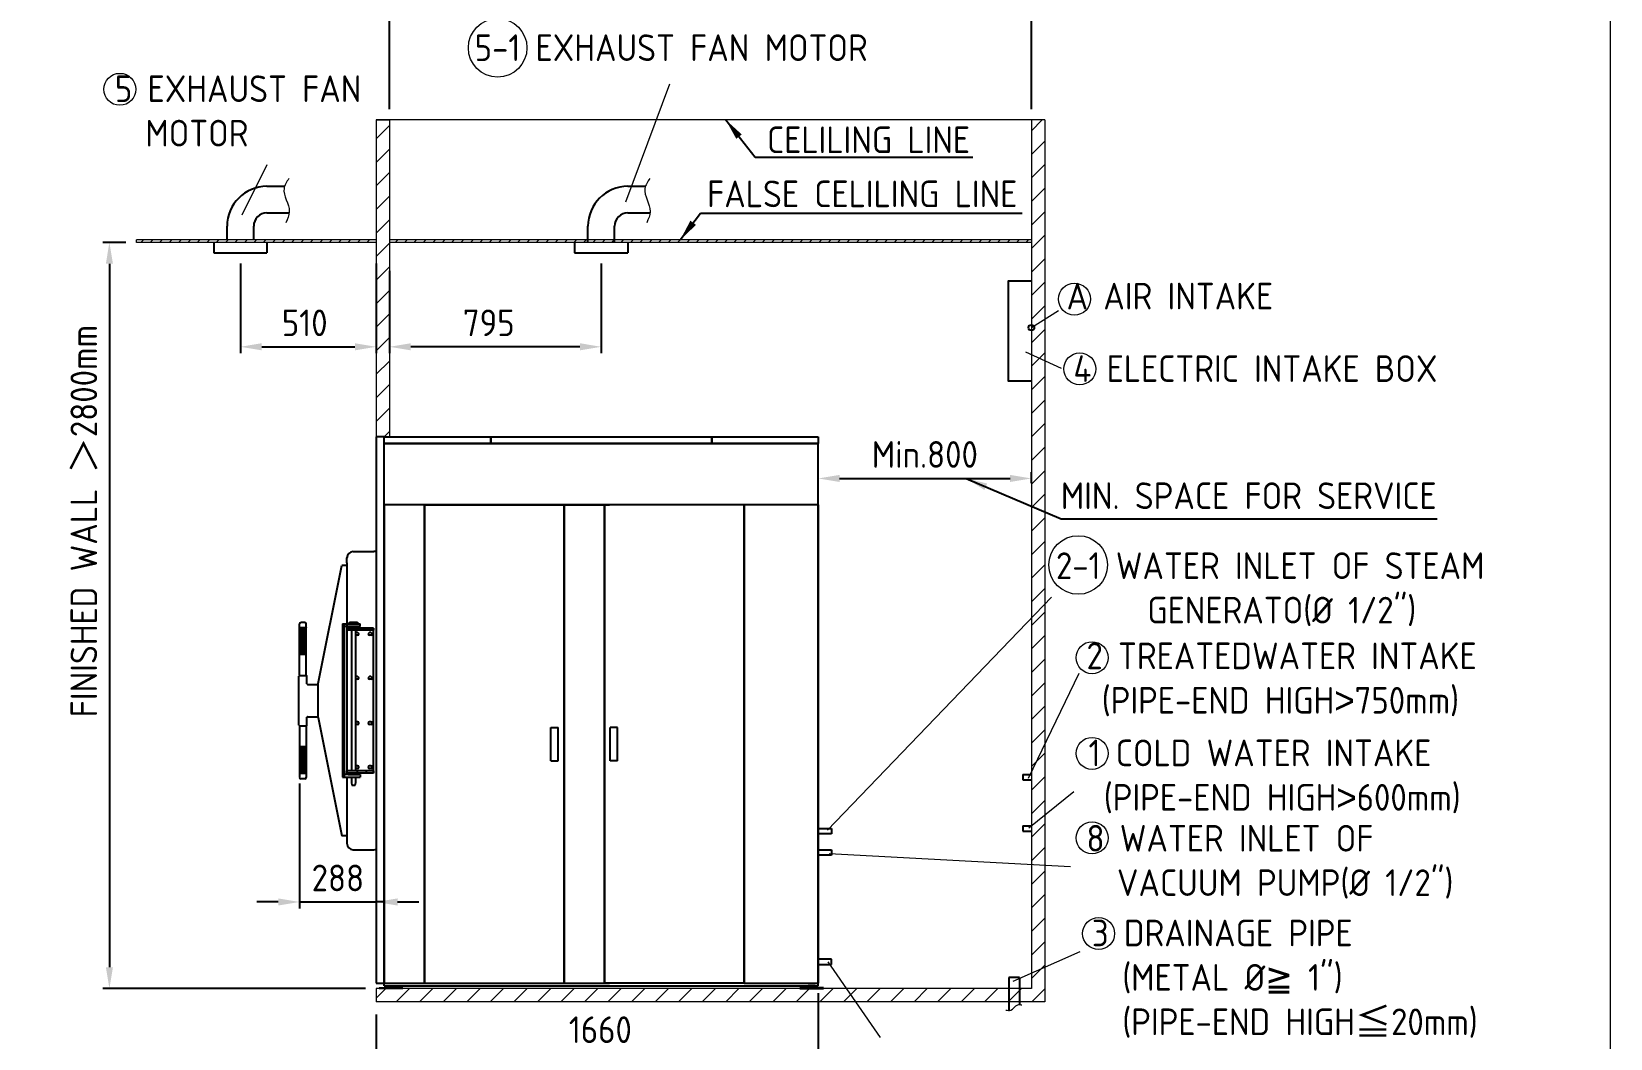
# Model space of a CAD drawing. Header units: millimetres. Extents: x -71403 to 149972, y -2963 to 10300.
# Drawn here: x 8722 to 14650, y 2595 to 6374 of the extents above; entities that cross this region are included whole.
import ezdxf

# ---------------------------------------------------------------- set-up
doc = ezdxf.new("R2010")
doc.units = ezdxf.units.MM
doc.header["$MEASUREMENT"] = 0
doc.linetypes.add('HIDDEN', pattern=[9.525, 6.35, -3.175])
doc.layers.get('0').update_dxf_attribs({"lineweight": 25})
for name, color, linetype, lineweight in [('D', 3, 'Continuous', 13), ('F', 7, 'Continuous', 15), ('H', 2, 'HIDDEN', 15), ('S', 4, 'Continuous', 15)]:
    doc.layers.add(name, color=color, linetype=linetype, lineweight=lineweight)
doc.styles.get("Standard").update_dxf_attribs({"font": 'KAIU.TTF'})
doc.styles.add('STU25', font='isocp2.shx')
doc.dimstyles.new('STU25', dxfattribs={"dimscale": 40, "dimtxt": 2.5, "dimasz": 2, "dimexe": 0.6, "dimexo": 1, "dimgap": 1, "dimtad": 1, "dimdsep": 46, "dimtxsty": 'STU25', "dimcen": 2, "dimazin": 2, "dimtfac": 1, "dimtmove": 0, "dimatfit": 3, "dimfxl": 0, "dimtolj": 1, "dimtzin": 0, "dimarcsym": 0})
doc.dimstyles.new('STU25$7', dxfattribs={"dimscale": 40, "dimtxt": 2.5, "dimasz": 2, "dimexe": 1.25, "dimexo": 0.625, "dimgap": 1, "dimtad": 0, "dimdec": 4, "dimdsep": 46, "dimtxsty": 'STU25', "dimcen": 2.5, "dimazin": 2, "dimtfac": 1, "dimtdec": 4, "dimtmove": 0, "dimatfit": 3, "dimfxl": 0, "dimtolj": 1, "dimtzin": 0, "dimarcsym": 0})
pattern_1 = [(45, (365645.773, 10346.286), (-17.6776695, 17.6776695), [])]

# ---------------------------------------------------------------- blocks, each defined once
blk = doc.blocks.new('*D8')
at = {"layer": 'D', "color": 0, "lineweight": -2}
for p, q in [((11675.8, 4697.8), (11675.8, 4721)), ((11755.8, 4697), (12395.8, 4697)), ((12475.8, 4679.5), (12475.8, 4721))]:
    blk.add_line(p, q, dxfattribs=at)
at = {"layer": 'D', "color": 0}
for points in [[(11755.8, 4710.3), (11755.8, 4683.7), (11675.8, 4697)], [(12395.8, 4710.3), (12395.8, 4683.7), (12475.8, 4697)]]:
    blk.add_solid(points, dxfattribs=at)
at = {"layer": 'Defpoints', "color": 0}
for p in [(12475.8, 4697), (11675.8, 4657.8), (12475.8, 4639.5)]:
    blk.add_point(p, dxfattribs=at)
at = {"layer": 'D', "color": 0, "insert": (12075.8, 4787), "char_height": 100, "attachment_point": 5, "style": 'STU25'}
blk.add_mtext('\\A1;{\\Fisocp2.shx;Min.800}', dxfattribs=at)
blk = doc.blocks.new('*D9')
at = {"layer": 'D', "color": 0, "lineweight": -2}
for p, q in [((11675.8, 2765.6), (11675.8, 2514)), ((10015.8, 2685.6), (10015.8, 2514)), ((10095.8, 2538), (11595.8, 2538))]:
    blk.add_line(p, q, dxfattribs=at)
at = {"layer": 'D', "color": 0}
for points in [[(10095.8, 2551.4), (10095.8, 2524.7), (10015.8, 2538)], [(11595.8, 2551.4), (11595.8, 2524.7), (11675.8, 2538)]]:
    blk.add_solid(points, dxfattribs=at)
at = {"layer": 'Defpoints', "color": 0}
for p in [(11675.8, 2805.6), (10015.8, 2725.6), (11675.8, 2538)]:
    blk.add_point(p, dxfattribs=at)
at = {"layer": 'D', "color": 0, "insert": (10857.4, 2628), "char_height": 100, "attachment_point": 5, "style": 'STU25'}
blk.add_mtext('\\A1;1660', dxfattribs=at)
blk = doc.blocks.new('*D10')
at = {"layer": 'D', "color": 0, "lineweight": -2}
for p, q in [((9728.1, 3552.3), (9728.1, 3083.4)), ((10015.8, 3199.2), (10015.8, 3083.4)), ((9648.1, 3107.4), (9568.1, 3107.4)), ((9728.1, 3107.4), (10015.8, 3107.4)), ((10095.8, 3107.4), (10175.8, 3107.4))]:
    blk.add_line(p, q, dxfattribs=at)
at = {"layer": 'D', "color": 0}
for points in [[(9648.1, 3120.7), (9648.1, 3094.1), (9728.1, 3107.4)], [(10095.8, 3120.7), (10095.8, 3094.1), (10015.8, 3107.4)]]:
    blk.add_solid(points, dxfattribs=at)
at = {"layer": 'Defpoints', "color": 0}
for p in [(9728.1, 3592.3), (10015.8, 3239.2), (10015.8, 3107.4)]:
    blk.add_point(p, dxfattribs=at)
at = {"layer": 'D', "color": 0, "insert": (9871.9, 3197.4), "char_height": 100, "attachment_point": 5, "style": 'STU25'}
blk.add_mtext('\\A1;288', dxfattribs=at)
blk = doc.blocks.new('*D11')
at = {"layer": 'D', "color": 0, "lineweight": -2}
for p, q in [((9505.8, 5503.5), (9505.8, 5167)), ((10015.8, 5503.5), (10015.8, 5167)), ((9585.8, 5191), (9935.8, 5191))]:
    blk.add_line(p, q, dxfattribs=at)
at = {"layer": 'D', "color": 0}
for points in [[(9585.8, 5204.4), (9585.8, 5177.7), (9505.8, 5191)], [(9935.8, 5204.4), (9935.8, 5177.7), (10015.8, 5191)]]:
    blk.add_solid(points, dxfattribs=at)
at = {"layer": 'Defpoints', "color": 0}
for p in [(9505.8, 5543.5), (10015.8, 5543.5), (10015.8, 5191)]:
    blk.add_point(p, dxfattribs=at)
at = {"layer": 'D', "color": 0, "insert": (9747.4, 5281), "char_height": 100, "attachment_point": 5, "style": 'STU25'}
blk.add_mtext('\\A1;510', dxfattribs=at)
blk = doc.blocks.new('*D12')
at = {"layer": 'D', "color": 0, "lineweight": -2}
for p, q in [((10065.8, 5476.2), (10065.8, 5167)), ((10860.8, 5503.5), (10860.8, 5167)), ((10780.8, 5191), (10145.8, 5191))]:
    blk.add_line(p, q, dxfattribs=at)
at = {"layer": 'D', "color": 0}
for points in [[(10145.8, 5204.4), (10145.8, 5177.7), (10065.8, 5191)], [(10780.8, 5204.4), (10780.8, 5177.7), (10860.8, 5191)]]:
    blk.add_solid(points, dxfattribs=at)
at = {"layer": 'Defpoints', "color": 0}
for p in [(10065.8, 5516.2), (10860.8, 5543.5), (10065.8, 5191)]:
    blk.add_point(p, dxfattribs=at)
at = {"layer": 'D', "color": 0, "insert": (10438.3, 5281), "char_height": 100, "attachment_point": 5, "style": 'STU25'}
blk.add_mtext('\\A1;795', dxfattribs=at)
blk = doc.blocks.new('*D20')
at = {"layer": 'D', "color": 0, "lineweight": -2}
for p, q in [((9075.8, 5582.6), (8990, 5582.6)), ((9014, 5502.6), (9014, 2862.6)), ((9975.8, 2782.6), (8990, 2782.6))]:
    blk.add_line(p, q, dxfattribs=at)
at = {"layer": 'D', "color": 0}
for points in [[(9000.7, 5502.6), (9027.4, 5502.6), (9014, 5582.6)], [(9000.7, 2862.6), (9027.4, 2862.6), (9014, 2782.6)]]:
    blk.add_solid(points, dxfattribs=at)
at = {"layer": 'Defpoints', "color": 0}
for p in [(9115.8, 5582.6), (9014, 2782.6), (10015.8, 2782.6)]:
    blk.add_point(p, dxfattribs=at)
at = {"layer": 'D', "color": 0, "insert": (8868.1, 3800.5), "char_height": 100, "attachment_point": 1, "rotation": 90, "style": 'STU25'}
blk.add_mtext('\\A1;{\\Fisocp2.shx;FINISHED WALL \\f新細明體|b0|i0|c136|p16;＞\\Fisocp2.shx;2800mm}', dxfattribs=at)
blk = doc.blocks.new('*D18')
at = {"layer": 'D', "color": 0, "lineweight": -2}
for p, q in [((10065.8, 6082.6), (10065.8, 6577.6)), ((10145.8, 6553.6), (12395.8, 6553.6)), ((12475.8, 6082.6), (12475.8, 6577.6))]:
    blk.add_line(p, q, dxfattribs=at)
at = {"layer": 'D', "color": 0}
for points in [[(10145.8, 6566.9), (10145.8, 6540.3), (10065.8, 6553.6)], [(12395.8, 6566.9), (12395.8, 6540.3), (12475.8, 6553.6)]]:
    blk.add_solid(points, dxfattribs=at)
at = {"layer": 'Defpoints', "color": 0}
for p in [(12475.8, 6553.6), (10065.8, 6042.6), (12475.8, 6042.6)]:
    blk.add_point(p, dxfattribs=at)
at = {"layer": 'D', "color": 0, "insert": (10626.5, 6703.6), "char_height": 100, "attachment_point": 1, "style": 'STU25'}
blk.add_mtext('\\A1;{\\Fisocp2.shx;2410(STERILIZE SPACE)}', dxfattribs=at)

msp = doc.modelspace()

# ---------------------------------------------------------------- hatches: boundary and pattern name
at = {"layer": 'H', "ltscale": 5}
h = msp.add_hatch(dxfattribs=at)
h.set_pattern_fill('ANSI31', color=256, scale=500, style=0)
h.set_pattern_definition([(45, (143803.86, 12525.45), (-44.194174, 44.194174), [])])
h.paths.add_polyline_path([(12475.764, 2782.636), (10015.764, 2782.636), (10015.764, 2732.636), (12525.764, 2732.636), (12525.764, 6042.636), (12475.764, 6042.636)])
h = msp.add_hatch(dxfattribs=at)
h.set_pattern_fill('ANSI31', color=256, scale=500, style=0)
h.set_pattern_definition([(45, (365645.77, 10346.286), (-44.194174, 44.194174), [])])
h.paths.add_polyline_path([(10015.764, 4852.636), (10015.764, 6042.636), (10065.764, 6042.636), (10065.764, 4852.636)])
h.paths.add_polyline_path([(10045.764, 4827.636), (10045.764, 4852.636)])
edge = h.paths.add_edge_path(flags=16)
edge.add_line((10045.764, 4852.636), (10015.764, 4852.636))
at = {"layer": 'H'}
h = msp.add_hatch(dxfattribs=at)
h.set_pattern_fill('ANSI31', color=256, scale=200, style=0)
h.set_pattern_definition(pattern_1)
h.paths.add_polyline_path([(10015.764, 5582.636), (10015.764, 5592.636), (9115.764, 5592.636), (9115.764, 5582.636)])
h = msp.add_hatch(dxfattribs=at)
h.set_pattern_fill('ANSI31', color=256, scale=200, style=0)
h.set_pattern_definition(pattern_1)
h.paths.add_polyline_path([(12475.764, 5592.636), (10065.764, 5592.636), (10065.764, 5582.636), (12475.764, 5582.636)])

# ---------------------------------------------------------------- linework, layer by layer
for p, q in [((9605.764, 5793.384), (9671.684, 5793.384)), ((10960.764, 5793.384), (11026.684, 5793.384)), ((9605.764, 5693.384), (9689.058, 5693.384)), ((10960.764, 5693.384), (11044.058, 5693.384)), ((9455.764, 5592.636), (9455.764, 5643.384)), ((9555.764, 5592.636), (9555.764, 5643.384)), ((10810.764, 5582.636), (10810.764, 5643.384)), ((10910.764, 5582.636), (10910.764, 5643.384)), ((9405.764, 5582.636), (9405.764, 5543.492)), ((9605.764, 5582.636), (9605.764, 5543.492)), ((10760.764, 5582.636), (10760.764, 5543.492)), ((10960.764, 5582.636), (10960.764, 5543.492)), ((9405.764, 5543.492), (9605.764, 5543.492)), ((10760.764, 5543.492), (10960.764, 5543.492)), ((10045.764, 4852.636), (10015.764, 4852.636)), ((10015.764, 4852.636), (10015.764, 2802.636)), ((10045.764, 4827.636), (10045.764, 4852.636)), ((10045.764, 4827.636), (10045.764, 4852.636)), ((10045.764, 4852.636), (10445.764, 4852.636)), ((10045.764, 4604.636), (10045.764, 4834.636)), ((11675.764, 4827.636), (10045.764, 4827.636)), ((10045.764, 4827.636), (11675.764, 4827.636)), ((10045.764, 4777.636), (10045.764, 4827.636)), ((10445.764, 4852.636), (10445.764, 4827.636)), ((10445.764, 4827.636), (10445.764, 4852.636)), ((10445.764, 4852.636), (11275.764, 4852.636)), ((11275.764, 4852.636), (11275.764, 4827.636)), ((11275.764, 4827.636), (11275.764, 4852.636)), ((11275.764, 4852.636), (11675.764, 4852.636)), ((11675.764, 4852.636), (11675.764, 4827.636)), ((11675.764, 4597.636), (11675.764, 4827.636)), ((11675.764, 4777.636), (11675.764, 4827.636)), ((10045.764, 2842.636), (10045.764, 4777.636)), ((11675.764, 2865.636), (11675.764, 4777.636)), ((10045.764, 4597.636), (10045.764, 2802.636)), ((11675.764, 4597.636), (10045.764, 4597.636)), ((10195.764, 4597.636), (10195.764, 2802.636)), ((10196.764, 4597.636), (10196.764, 2802.636)), ((10196.764, 4597.636), (10720.764, 4597.636)), ((10701.764, 4597.636), (10891.764, 4597.636)), ((10720.764, 4597.636), (10720.764, 2802.636)), ((10721.764, 4597.636), (10721.764, 2802.636)), ((10871.764, 4597.636), (10871.764, 2802.636)), ((10872.764, 4597.636), (10872.764, 2802.636)), ((11396.764, 4597.636), (11396.764, 2802.636)), ((11397.764, 4597.636), (11397.764, 2802.636)), ((11675.764, 4597.636), (11675.764, 2802.636)), ((9905.764, 4380.636), (9905.764, 4398.636)), ((9929.764, 4422.636), (10006.764, 4422.636)), ((9797.765, 3927.136), (9886.764, 4370.636)), ((9905.764, 4370.636), (9886.764, 4370.636)), ((9905.764, 4380.636), (9905.764, 3585.636)), ((9728.065, 3957.242), (9728.065, 4151.242)), ((9734.065, 4157.242), (9747.465, 4157.242)), ((9753.465, 3957.242), (9753.465, 4151.242)), ((9888.764, 4150.636), (9888.764, 3575.636)), ((9888.764, 4150.636), (9955.764, 4150.636)), ((9896.764, 3575.636), (9896.764, 4150.636)), ((9915.764, 4157.136), (9916.264, 4157.636)), ((9915.764, 4151.136), (9915.764, 4157.136)), ((9916.264, 4150.636), (9915.764, 4151.136)), ((9916.264, 4157.636), (9945.264, 4157.636)), ((9945.264, 4150.636), (9916.264, 4150.636)), ((9945.264, 4157.636), (9945.764, 4157.136)), ((9945.764, 4151.136), (9945.264, 4150.636)), ((9945.764, 4157.136), (9945.764, 4151.136)), ((9955.764, 4140.636), (9955.764, 4150.636)), ((9728.065, 4113.429), (9751.878, 4137.242)), ((9728.065, 4115.429), (9749.878, 4137.242)), ((9728.065, 4117.429), (9747.878, 4137.242)), ((9728.065, 4119.429), (9745.878, 4137.242)), ((9728.065, 4137.242), (9753.465, 4137.242)), ((9728.065, 4127.429), (9737.878, 4137.242)), ((9728.065, 4129.429), (9735.878, 4137.242)), ((9728.065, 4131.429), (9733.878, 4137.242)), ((9728.065, 4121.429), (9743.878, 4137.242)), ((9728.065, 4123.429), (9741.878, 4137.242)), ((9728.065, 4125.429), (9739.878, 4137.242)), ((9728.065, 4135.429), (9729.878, 4137.242)), ((9728.065, 4133.429), (9731.878, 4137.242)), ((9728.065, 4111.429), (9753.465, 4136.829)), ((9728.065, 4135.665), (9753.465, 4110.265)), ((9728.065, 4109.429), (9753.465, 4134.829)), ((9728.065, 4133.665), (9753.465, 4108.265)), ((9728.065, 4107.429), (9753.465, 4132.829)), ((9728.065, 4131.665), (9753.465, 4106.265)), ((9728.065, 4105.429), (9753.465, 4130.829)), ((9728.065, 4129.665), (9753.465, 4104.265)), ((9728.065, 4103.429), (9753.465, 4128.829)), ((9728.065, 4127.665), (9753.465, 4102.265)), ((9728.065, 4101.429), (9753.465, 4126.829)), ((9728.065, 4125.665), (9753.465, 4100.265)), ((9728.065, 4099.429), (9753.465, 4124.829)), ((9728.065, 4123.665), (9753.465, 4098.265)), ((9728.065, 4097.429), (9753.465, 4122.829)), ((9728.065, 4121.665), (9753.465, 4096.265)), ((9728.065, 4095.429), (9753.465, 4120.829)), ((9728.065, 4119.665), (9753.465, 4094.265)), ((9728.065, 4093.429), (9753.465, 4118.829)), ((9728.065, 4117.665), (9753.465, 4092.265)), ((9728.065, 4091.429), (9753.465, 4116.829)), ((9728.065, 4115.665), (9753.465, 4090.265)), ((9728.065, 4089.429), (9753.465, 4114.829)), ((9728.065, 4113.665), (9753.465, 4088.265)), ((9728.065, 4087.429), (9753.465, 4112.829)), ((9728.065, 4111.665), (9753.465, 4086.265)), ((9728.065, 4085.429), (9753.465, 4110.829)), ((9728.065, 4109.665), (9753.465, 4084.265)), ((9728.065, 4083.429), (9753.465, 4108.829)), ((9728.065, 4107.665), (9753.465, 4082.265)), ((9728.065, 4081.429), (9753.465, 4106.829)), ((9728.065, 4105.665), (9753.465, 4080.265)), ((9728.065, 4079.429), (9753.465, 4104.829)), ((9728.065, 4103.665), (9753.465, 4078.265)), ((9728.065, 4077.429), (9753.465, 4102.829)), ((9728.065, 4101.665), (9753.465, 4076.265)), ((9728.065, 4075.429), (9753.465, 4100.829)), ((9728.065, 4099.665), (9753.465, 4074.265)), ((9728.065, 4073.429), (9753.465, 4098.829)), ((9728.065, 4097.665), (9753.465, 4072.265)), ((9728.065, 4071.429), (9753.465, 4096.829)), ((9728.065, 4095.665), (9753.465, 4070.265)), ((9728.065, 4069.429), (9753.465, 4094.829)), ((9728.065, 4093.665), (9753.465, 4068.265)), ((9728.065, 4067.429), (9753.465, 4092.829)), ((9728.065, 4091.665), (9753.465, 4066.265)), ((9728.065, 4065.429), (9753.465, 4090.829)), ((9728.487, 4137.242), (9753.465, 4112.265)), ((9730.487, 4137.242), (9753.465, 4114.265)), ((9732.487, 4137.242), (9753.465, 4116.265)), ((9734.487, 4137.242), (9753.465, 4118.265)), ((9736.487, 4137.242), (9753.465, 4120.265)), ((9738.487, 4137.242), (9753.465, 4122.265)), ((9740.487, 4137.242), (9753.465, 4124.265)), ((9742.487, 4137.242), (9753.465, 4126.265)), ((9744.487, 4137.242), (9753.465, 4128.265)), ((9746.487, 4137.242), (9753.465, 4130.265)), ((9748.487, 4137.242), (9753.465, 4132.265)), ((9750.487, 4137.242), (9753.465, 4134.265)), ((9752.487, 4137.242), (9753.465, 4136.265)), ((9955.764, 4140.636), (9896.764, 4140.636)), ((10005.764, 4135.136), (9905.764, 4135.136)), ((9905.764, 4135.136), (9905.764, 4127.136)), ((10005.764, 4127.136), (9905.764, 4127.136)), ((9910.264, 4139.636), (9910.764, 4140.136)), ((9910.264, 4135.636), (9910.264, 4139.636)), ((9910.264, 4135.636), (9910.764, 4135.136)), ((9910.764, 4140.136), (9922.764, 4140.136)), ((9910.764, 4135.136), (9916.764, 4135.136)), ((9922.764, 4140.136), (9938.764, 4140.136)), ((9922.764, 4127.136), (9922.764, 3599.136)), ((10005.764, 4135.136), (9930.764, 4135.136)), ((9938.764, 4140.136), (9950.764, 4140.136)), ((9938.764, 3599.136), (9938.764, 4127.136)), ((9945.264, 4118.136), (9940.264, 4118.136)), ((9945.264, 4108.136), (9940.264, 4108.136)), ((9944.764, 4135.136), (9950.764, 4135.136)), ((9951.264, 4139.636), (9950.764, 4140.136)), ((9950.764, 4135.136), (9951.264, 4135.636)), ((9951.264, 4139.636), (9951.264, 4135.636)), ((9979.01, 4127.136), (9979.01, 4135.136)), ((9996.264, 4118.136), (9991.264, 4118.136)), ((9996.264, 4108.136), (9991.264, 4108.136)), ((10005.764, 4127.136), (10005.764, 4135.136)), ((10005.764, 4135.136), (10005.764, 4127.136)), ((10005.764, 3591.136), (10005.764, 4135.136)), ((9728.065, 4089.665), (9753.465, 4064.265)), ((9728.065, 4063.429), (9753.465, 4088.829)), ((9728.065, 4087.665), (9753.465, 4062.265)), ((9728.065, 4061.429), (9753.465, 4086.829)), ((9728.065, 4085.665), (9753.465, 4060.265)), ((9728.065, 4059.429), (9753.465, 4084.829)), ((9728.065, 4083.665), (9753.465, 4058.265)), ((9728.065, 4057.429), (9753.465, 4082.829)), ((9728.065, 4081.665), (9753.465, 4056.265)), ((9728.065, 4055.429), (9753.465, 4080.829)), ((9728.065, 4079.665), (9753.465, 4054.265)), ((9728.065, 4053.429), (9753.465, 4078.829)), ((9728.065, 4077.665), (9753.465, 4052.265)), ((9728.065, 4051.429), (9753.465, 4076.829)), ((9728.065, 4075.665), (9753.465, 4050.265)), ((9728.065, 4049.429), (9753.465, 4074.829)), ((9728.065, 4073.665), (9753.465, 4048.265)), ((9728.065, 4047.429), (9753.465, 4072.829)), ((9728.065, 4071.665), (9753.465, 4046.265)), ((9728.065, 4045.429), (9753.465, 4070.829)), ((9728.065, 4069.665), (9753.465, 4044.265)), ((9728.065, 4043.429), (9753.465, 4068.829)), ((9728.065, 4067.665), (9753.465, 4042.265)), ((9728.065, 4041.429), (9753.465, 4066.829)), ((9728.065, 4065.665), (9753.465, 4040.265)), ((9728.065, 4039.429), (9753.465, 4064.829)), ((9728.065, 4063.665), (9753.465, 4038.265)), ((9728.065, 4037.429), (9753.465, 4062.829)), ((9728.065, 4061.665), (9752.487, 4037.242)), ((9728.065, 4059.665), (9750.487, 4037.242)), ((9728.065, 4057.665), (9748.487, 4037.242)), ((9728.065, 4055.665), (9746.487, 4037.242)), ((9728.065, 4053.665), (9744.487, 4037.242)), ((9728.065, 4051.665), (9742.487, 4037.242)), ((9728.065, 4049.665), (9740.487, 4037.242)), ((9728.065, 4047.665), (9738.487, 4037.242)), ((9728.065, 4045.665), (9736.487, 4037.242)), ((9728.065, 4043.665), (9734.487, 4037.242)), ((9728.065, 4041.665), (9732.487, 4037.242)), ((9728.065, 4039.665), (9730.487, 4037.242)), ((9728.065, 4037.242), (9753.465, 4037.242)), ((9729.878, 4037.242), (9753.465, 4060.829)), ((9731.878, 4037.242), (9753.465, 4058.829)), ((9733.878, 4037.242), (9753.465, 4056.829)), ((9735.878, 4037.242), (9753.465, 4054.829)), ((9737.878, 4037.242), (9753.465, 4052.829)), ((9739.878, 4037.242), (9753.465, 4050.829)), ((9741.878, 4037.242), (9753.465, 4048.829)), ((9743.878, 4037.242), (9753.465, 4046.829)), ((9745.878, 4037.242), (9753.465, 4044.829)), ((9747.878, 4037.242), (9753.465, 4042.829)), ((9749.878, 4037.242), (9753.465, 4040.829)), ((9751.878, 4037.242), (9753.465, 4038.829)), ((9725.765, 3771.03), (9725.765, 3955.242)), ((9727.765, 3957.242), (9753.765, 3957.242)), ((9755.765, 3925.636), (9755.765, 3955.242)), ((9757.765, 3923.636), (9797.765, 3923.636)), ((9797.765, 3799.136), (9797.765, 3927.136)), ((9945.264, 3953.136), (9940.264, 3953.136)), ((9945.264, 3943.136), (9940.264, 3943.136)), ((9996.264, 3953.136), (9991.264, 3953.136)), ((9996.264, 3943.136), (9991.264, 3943.136)), ((9755.765, 3771.03), (9755.765, 3800.636)), ((9757.765, 3802.636), (9797.765, 3802.636)), ((9797.765, 3799.136), (9886.764, 3355.636)), ((9727.765, 3769.03), (9753.765, 3769.03)), ((9728.065, 3769.03), (9728.065, 3575.03)), ((9753.465, 3769.03), (9753.465, 3575.03)), ((9945.264, 3783.136), (9940.264, 3783.136)), ((9945.264, 3773.136), (9940.264, 3773.136)), ((9996.264, 3783.136), (9991.264, 3783.136)), ((9996.264, 3773.136), (9991.264, 3773.136)), ((10671.764, 3762.636), (10698.764, 3762.636)), ((10671.764, 3637.636), (10671.764, 3762.636)), ((10698.764, 3637.636), (10698.764, 3762.636)), ((10921.764, 3762.636), (10894.764, 3762.636)), ((10894.764, 3637.636), (10894.764, 3762.636)), ((10921.764, 3637.636), (10921.764, 3762.636)), ((9743.651, 3689.03), (9728.065, 3673.443)), ((9745.651, 3689.03), (9728.065, 3671.443)), ((9747.651, 3689.03), (9728.065, 3669.443)), ((9749.651, 3689.03), (9728.065, 3667.443)), ((9751.651, 3689.03), (9728.065, 3665.443)), ((9753.465, 3689.03), (9728.065, 3689.03)), ((9737.651, 3689.03), (9728.065, 3679.443)), ((9739.651, 3689.03), (9728.065, 3677.443)), ((9741.651, 3689.03), (9728.065, 3675.443)), ((9731.651, 3689.03), (9728.065, 3685.443)), ((9733.651, 3689.03), (9728.065, 3683.443)), ((9735.651, 3689.03), (9728.065, 3681.443)), ((9729.651, 3689.03), (9728.065, 3687.443)), ((9753.465, 3688.843), (9728.065, 3663.443)), ((9753.465, 3662.607), (9728.065, 3688.007)), ((9753.465, 3686.843), (9728.065, 3661.443)), ((9753.465, 3660.607), (9728.065, 3686.007)), ((9753.465, 3684.843), (9728.065, 3659.443)), ((9753.465, 3658.607), (9728.065, 3684.007)), ((9753.465, 3682.843), (9728.065, 3657.443)), ((9753.465, 3656.607), (9728.065, 3682.007)), ((9753.465, 3680.843), (9728.065, 3655.443)), ((9753.465, 3654.607), (9728.065, 3680.007)), ((9753.465, 3678.843), (9728.065, 3653.443)), ((9753.465, 3652.607), (9728.065, 3678.007)), ((9753.465, 3676.843), (9728.065, 3651.443)), ((9753.465, 3650.607), (9728.065, 3676.007)), ((9753.465, 3664.607), (9729.042, 3689.03)), ((9753.465, 3666.607), (9731.042, 3689.03)), ((9753.465, 3668.607), (9733.042, 3689.03)), ((9753.465, 3670.607), (9735.042, 3689.03)), ((9753.465, 3672.607), (9737.042, 3689.03)), ((9753.465, 3674.607), (9739.042, 3689.03)), ((9753.465, 3676.607), (9741.042, 3689.03)), ((9753.465, 3678.607), (9743.042, 3689.03)), ((9753.465, 3680.607), (9745.042, 3689.03)), ((9753.465, 3682.607), (9747.042, 3689.03)), ((9753.465, 3684.607), (9749.042, 3689.03)), ((9753.465, 3686.607), (9751.042, 3689.03)), ((9753.465, 3674.843), (9728.065, 3649.443)), ((9753.465, 3648.607), (9728.065, 3674.007)), ((9753.465, 3672.843), (9728.065, 3647.443)), ((9753.465, 3646.607), (9728.065, 3672.007)), ((9753.465, 3670.843), (9728.065, 3645.443)), ((9753.465, 3644.607), (9728.065, 3670.007)), ((9753.465, 3668.843), (9728.065, 3643.443)), ((9753.465, 3642.607), (9728.065, 3668.007)), ((9753.465, 3666.843), (9728.065, 3641.443)), ((9753.465, 3640.607), (9728.065, 3666.007)), ((9753.465, 3664.843), (9728.065, 3639.443)), ((9753.465, 3638.607), (9728.065, 3664.007)), ((9753.465, 3662.843), (9728.065, 3637.443)), ((9753.465, 3636.607), (9728.065, 3662.007)), ((9753.465, 3660.843), (9728.065, 3635.443)), ((9753.465, 3634.607), (9728.065, 3660.007)), ((9753.465, 3658.843), (9728.065, 3633.443)), ((9753.465, 3632.607), (9728.065, 3658.007)), ((9753.465, 3656.843), (9728.065, 3631.443)), ((9753.465, 3630.607), (9728.065, 3656.007)), ((9753.465, 3654.843), (9728.065, 3629.443)), ((9753.465, 3628.607), (9728.065, 3654.007)), ((9753.465, 3652.843), (9728.065, 3627.443)), ((9753.465, 3626.607), (9728.065, 3652.007)), ((9753.465, 3650.843), (9728.065, 3625.443)), ((9753.465, 3624.607), (9728.065, 3650.007)), ((9753.465, 3648.843), (9728.065, 3623.443)), ((9753.465, 3622.607), (9728.065, 3648.007)), ((9753.465, 3646.843), (9728.065, 3621.443)), ((9753.465, 3620.607), (9728.065, 3646.007)), ((9753.465, 3644.843), (9728.065, 3619.443)), ((9753.465, 3618.607), (9728.065, 3644.007)), ((9753.465, 3642.843), (9728.065, 3617.443)), ((9753.465, 3616.607), (9728.065, 3642.007)), ((9753.465, 3640.843), (9728.065, 3615.443)), ((9753.465, 3614.607), (9728.065, 3640.007)), ((9753.465, 3638.843), (9728.065, 3613.443)), ((9753.465, 3612.607), (9728.065, 3638.007)), ((9753.465, 3636.843), (9728.065, 3611.443)), ((9753.465, 3610.607), (9728.065, 3636.007)), ((9753.465, 3634.843), (9728.065, 3609.443)), ((9753.465, 3608.607), (9728.065, 3634.007)), ((9753.465, 3632.843), (9728.065, 3607.443)), ((9753.465, 3606.607), (9728.065, 3632.007)), ((9753.465, 3630.843), (9728.065, 3605.443)), ((9753.465, 3604.607), (9728.065, 3630.007)), ((9753.465, 3628.843), (9728.065, 3603.443)), ((9753.465, 3602.607), (9728.065, 3628.007)), ((9753.465, 3626.843), (9728.065, 3601.443)), ((9753.465, 3600.607), (9728.065, 3626.007)), ((9753.465, 3624.843), (9728.065, 3599.443)), ((9753.465, 3598.607), (9728.065, 3624.007)), ((9753.465, 3622.843), (9728.065, 3597.443)), ((9753.465, 3596.607), (9728.065, 3622.007)), ((9753.465, 3620.843), (9728.065, 3595.443)), ((9753.465, 3594.607), (9728.065, 3620.007)), ((9753.465, 3618.843), (9728.065, 3593.443)), ((9753.465, 3592.607), (9728.065, 3618.007)), ((9753.465, 3616.843), (9728.065, 3591.443)), ((9945.264, 3618.136), (9940.264, 3618.136)), ((9996.264, 3618.136), (9991.264, 3618.136)), ((10671.764, 3637.636), (10698.764, 3637.636)), ((10921.764, 3637.636), (10894.764, 3637.636)), ((9753.465, 3590.607), (9728.065, 3616.007)), ((9753.465, 3614.843), (9728.065, 3589.443)), ((9753.042, 3589.03), (9728.065, 3614.007)), ((9751.042, 3589.03), (9728.065, 3612.007)), ((9749.042, 3589.03), (9728.065, 3610.007)), ((9747.042, 3589.03), (9728.065, 3608.007)), ((9745.042, 3589.03), (9728.065, 3606.007)), ((9743.042, 3589.03), (9728.065, 3604.007)), ((9741.042, 3589.03), (9728.065, 3602.007)), ((9739.042, 3589.03), (9728.065, 3600.007)), ((9737.042, 3589.03), (9728.065, 3598.007)), ((9735.042, 3589.03), (9728.065, 3596.007)), ((9733.042, 3589.03), (9728.065, 3594.007)), ((9731.042, 3589.03), (9728.065, 3592.007)), ((9729.042, 3589.03), (9728.065, 3590.007)), ((9753.465, 3589.03), (9728.065, 3589.03)), ((9753.465, 3612.843), (9729.651, 3589.03)), ((9753.465, 3610.843), (9731.651, 3589.03)), ((9753.465, 3608.843), (9733.651, 3589.03)), ((9747.465, 3569.03), (9734.065, 3569.03)), ((9753.465, 3606.843), (9735.651, 3589.03)), ((9753.465, 3604.843), (9737.651, 3589.03)), ((9753.465, 3602.843), (9739.651, 3589.03)), ((9753.465, 3600.843), (9741.651, 3589.03)), ((9753.465, 3598.843), (9743.651, 3589.03)), ((9753.465, 3596.843), (9745.651, 3589.03)), ((9753.465, 3594.843), (9747.651, 3589.03)), ((9753.465, 3592.843), (9749.651, 3589.03)), ((9753.465, 3590.843), (9751.651, 3589.03)), ((9888.764, 3575.636), (9955.764, 3575.636)), ((9955.764, 3585.636), (9896.764, 3585.636)), ((10005.764, 3599.136), (9905.764, 3599.136)), ((9905.764, 3591.136), (9905.764, 3599.136)), ((10005.764, 3591.136), (9905.764, 3591.136)), ((9905.764, 3575.636), (9905.764, 3345.636)), ((9910.264, 3590.636), (9910.764, 3591.136)), ((9910.264, 3590.636), (9910.264, 3586.636)), ((9910.264, 3586.636), (9910.764, 3586.136)), ((9910.764, 3591.136), (9916.764, 3591.136)), ((9910.764, 3586.136), (9922.764, 3586.136)), ((9922.764, 3586.136), (9938.764, 3586.136)), ((9922.764, 3575.636), (9922.764, 3555.636)), ((10005.764, 3591.136), (9930.764, 3591.136)), ((10005.764, 3591.136), (9930.764, 3591.136)), ((9938.764, 3586.136), (9950.764, 3586.136)), ((9938.764, 3555.636), (9938.764, 3575.636)), ((9945.264, 3608.136), (9940.264, 3608.136)), ((9944.764, 3591.136), (9950.764, 3591.136)), ((9950.764, 3591.136), (9951.264, 3590.636)), ((9951.264, 3586.636), (9950.764, 3586.136)), ((9951.264, 3586.636), (9951.264, 3590.636)), ((9955.764, 3585.636), (9955.764, 3575.636)), ((9979.01, 3591.136), (9979.01, 3599.136)), ((9996.264, 3608.136), (9991.264, 3608.136)), ((10005.764, 3599.136), (10005.764, 3591.136)), ((10005.764, 3591.136), (10005.764, 3599.136)), ((10005.764, 3599.136), (10005.764, 3591.136)), ((12443.389, 3585.67), (12443.389, 3565.67)), ((12443.389, 3585.67), (12475.764, 3585.67)), ((12443.389, 3565.67), (12475.764, 3565.67)), ((9922.764, 3555.636), (9924.764, 3545.636)), ((9924.764, 3545.636), (9936.764, 3545.636)), ((9936.764, 3545.636), (9938.764, 3555.636)), ((11675.764, 3382.636), (11725.764, 3382.636)), ((11675.764, 3362.636), (11675.764, 3382.636)), ((11725.764, 3382.636), (11725.764, 3362.636)), ((12443.389, 3392.636), (12475.764, 3392.636)), ((12443.389, 3392.636), (12443.389, 3372.636)), ((9905.764, 3355.636), (9886.764, 3355.636)), ((9905.764, 3345.636), (9905.764, 3327.636)), ((11725.764, 3362.636), (11675.764, 3362.636)), ((12443.389, 3372.636), (12475.764, 3372.636)), ((9929.764, 3303.636), (10006.764, 3303.636)), ((11675.764, 3302.636), (11725.764, 3302.636)), ((11675.764, 3282.636), (11675.764, 3302.636)), ((11725.764, 3282.636), (11675.764, 3282.636)), ((11725.764, 3302.636), (11725.764, 3282.636)), ((10015.764, 3109.636), (10045.764, 3109.636)), ((11725.764, 2892.636), (11675.764, 2892.636)), ((11675.764, 2872.636), (11725.764, 2872.636)), ((11675.764, 2792.636), (11675.764, 2865.636)), ((11725.764, 2872.636), (11725.764, 2892.636)), ((10015.764, 2802.636), (10045.764, 2802.636)), ((10045.764, 2792.636), (10045.764, 2842.636)), ((10045.764, 2802.636), (10195.764, 2802.636)), ((10045.764, 2792.636), (11675.764, 2792.636)), ((10057.681, 2785.636), (10057.681, 2792.636)), ((10057.681, 2792.636), (10084.239, 2792.636)), ((10084.239, 2792.636), (10084.239, 2785.636)), ((10196.764, 2802.636), (10720.764, 2802.636)), ((10701.764, 2802.636), (10891.764, 2802.636)), ((11396.764, 2802.636), (10872.764, 2802.636)), ((11397.764, 2802.636), (11675.764, 2802.636)), ((11637.288, 2792.636), (11637.288, 2785.636)), ((11663.846, 2792.636), (11637.288, 2792.636)), ((11663.846, 2785.636), (11663.846, 2792.636)), ((12390.764, 2823.513), (12390.764, 2700.256)), ((12430.764, 2823.513), (12390.764, 2823.513)), ((12430.764, 2823.513), (12430.764, 2722.089)), ((10026.46, 2782.636), (10026.46, 2785.636)), ((10026.46, 2785.636), (10115.46, 2785.636)), ((10115.46, 2782.636), (10026.46, 2782.636)), ((10115.46, 2785.636), (10115.46, 2782.636)), ((11606.067, 2785.636), (11606.067, 2782.636)), ((11695.067, 2785.636), (11606.067, 2785.636)), ((11606.067, 2782.636), (11695.067, 2782.636)), ((11695.067, 2782.636), (11695.067, 2785.636))]:
    msp.add_line(p, q)
at = {"ltscale": 0.5}
msp.add_line((9944.764, 3599.136), (9944.764, 3591.136), dxfattribs=at)
msp.add_lwpolyline([(12475.764, 5436.783), (12388.178, 5436.783), (12388.178, 5062.913), (12475.764, 5062.913)])
msp.add_circle((12475.764, 5262.913), 10.761)
for centre, radius, start, end in [((9605.764, 5643.384), 150, 90, 180), ((10960.764, 5643.384), 150, 90, 180), ((9605.764, 5643.384), 50, 90, 180), ((10960.764, 5643.384), 50, 90, 180), ((9929.764, 4398.636), 24, 90, 180), ((10006.764, 4398.636), 24, 67.9756872, 90), ((9734.065, 4151.242), 6, 90, 180), ((9747.465, 4151.242), 6, 0, 90), ((9940.264, 4113.136), 5, 90, 107.4576031), ((9940.264, 4113.136), 5, 252.5423969, 270), ((9945.264, 4113.136), 5, 270, 90), ((9991.264, 4113.136), 5, 90, 270), ((9996.264, 4113.136), 5, 270, 90), ((9727.765, 3955.242), 2, 90, 180), ((9753.765, 3955.242), 2, 0, 90), ((9757.765, 3925.636), 2, 180, 270), ((9940.264, 3948.136), 5, 90, 107.4576031), ((9940.264, 3948.136), 5, 252.5423969, 270), ((9945.264, 3948.136), 5, 270, 90), ((9991.264, 3948.136), 5, 90, 270), ((9996.264, 3948.136), 5, 270, 90), ((9757.765, 3800.636), 2, 90, 180), ((9727.765, 3771.03), 2, 180, 270), ((9753.765, 3771.03), 2, 270, 0), ((9940.264, 3778.136), 5, 90, 107.4576031), ((9940.264, 3778.136), 5, 252.5423969, 270), ((9945.264, 3778.136), 5, 270, 90), ((9991.264, 3778.136), 5, 90, 270), ((9996.264, 3778.136), 5, 270, 90), ((9940.264, 3613.136), 5, 90, 107.4576031), ((9945.264, 3613.136), 5, 270, 90), ((9991.264, 3613.136), 5, 90, 270), ((9996.264, 3613.136), 5, 270, 90), ((9734.065, 3575.03), 6, 180, 270), ((9747.465, 3575.03), 6, 270, 360), ((9940.264, 3613.136), 5, 252.5423969, 270), ((9929.764, 3327.636), 24, 180, 270), ((10006.764, 3327.636), 24, 270, 292.0243128)]:
    msp.add_arc(centre, radius, start, end)
at = {"layer": 'D'}
for p, q in [((10952.735, 5734.935), (11118.855, 6177.375)), ((9512.904, 5686.174), (9605.967, 5874.937)), ((12475.764, 5262.913), (12577.937, 5327.774)), ((12453.331, 5172.595), (12587.304, 5111.069)), ((11709.903, 3377.22), (12551.159, 4251.591)), ((12465.027, 3571.997), (12655.59, 3966.501)), ((12466.017, 3385.11), (12635.745, 3522.38)), ((11716.954, 3288.767), (12623.024, 3240.057)), ((12407.233, 2810.328), (12658.575, 2921.969)), ((11711.247, 2883.019), (11908, 2598.698))]:
    msp.add_line(p, q, dxfattribs=at)
for centre, radius in [((10471.811, 6312.929), 110), ((9053.309, 6157.365), 60), ((12637.532, 5370.125), 60), ((12657.485, 5107.963), 60), ((12651.792, 4372.125), 110), ((12703.807, 4024.117), 60), ((12703.807, 3665.005), 60), ((12703.807, 3347.748), 60), ((12728.338, 2988.682), 60)]:
    msp.add_circle(centre, radius, dxfattribs=at)
for points in [[(9687.998, 5822.961), (9669.736, 5785.057), (9689.403, 5698.719), (9676.76, 5656.603)], [(11042.998, 5822.961), (11024.736, 5785.057), (11044.403, 5698.719), (11031.76, 5656.603)], [(12380.1, 2701.396), (12398.429, 2701.396), (12424.834, 2721.265), (12440.057, 2721.265)]]:
    msp.add_spline(points, degree=3, dxfattribs=at)
at = {"layer": 'F', "color": 6}
msp.add_lwpolyline([(0, 10300), (0, 0), (14650, 0), (14650, 10300)], close=True, dxfattribs=at)
at = {"layer": 'S'}
for p, q in [((12525.764, 6042.636), (10015.764, 6042.636)), ((10015.764, 6042.636), (10015.764, 4852.636)), ((10015.764, 6042.636), (10065.764, 6042.636)), ((10065.764, 6042.636), (10065.764, 4852.636)), ((12475.764, 6042.636), (12475.764, 2782.636)), ((12525.764, 6042.636), (12525.764, 2732.636)), ((9115.764, 5582.636), (9115.764, 5592.636)), ((10015.764, 5592.636), (9115.764, 5592.636)), ((10015.764, 5582.636), (9115.764, 5582.636)), ((12475.764, 5592.636), (10065.764, 5592.636)), ((12475.764, 5582.636), (10065.764, 5582.636)), ((10015.764, 4852.636), (10065.764, 4852.636)), ((12475.764, 2782.636), (10015.764, 2782.636)), ((10015.764, 2782.636), (10015.764, 2732.636)), ((12525.764, 2732.636), (10015.764, 2732.636))]:
    msp.add_line(p, q, dxfattribs=at)

# ---------------------------------------------------------------- texts
at = {"layer": 'D', "char_height": 100, "attachment_point": 1, "style": 'STU25'}
for s, insert in [('5-1 EXHAUST FAN MOTOR', (10385.471, 6363.669)), ('5 EXHAUST FAN \\P  MOTOR', (9034.789, 6209.586)), ('4 ELECTRIC INTAKE BOX', (12633.728, 5159.176)), ('2-1 WATER INLET OF STEAM \\P      GENERATO(%%c 1/2")', (12568.192, 4419.45)), ('2 TREATEDWATER INTAKE\\P (PIPE-END HIGH{\\f新細明體|b0|i0|c136|p18;>}750mm)', (12682.723, 4080.99)), ('1 COLD WATER INTAKE\\P (PIPE-END HIGH{\\f新細明體|b0|i0|c136|p18;>}600mm)', (12690.459, 3716.81)), ('8 WATER INLET OF \\P  VACUUM PUMP(%%c 1/2")', (12682.723, 3396.508)), ('3 DRAINAGE PIPE \\P  (METAL %%C{\\f新細明體|b0|i0|c136|p18;≧} 1")\\P  (PIPE-END HIGH{\\f標楷體|b0|i0|c136|p65;≦}20mm)', (12702.871, 3040.981))]:
    msp.add_mtext(s, dxfattribs=dict(at, insert=insert))
at = {"layer": 'D', "char_height": 100, "attachment_point": 1}
for s, insert in [('{\\Fisocp.shx;CELILING LINE}', (11483.266, 6018.013)), ('{\\Fisocp2.shx;FALSE CELILING LINE}', (11258.235, 5815.054)), ('{\\Fisocp2.shx;A AIR INTAKE}', (12607.96, 5431.231)), ('{\\Fisocp2.shx;MIN. SPACE FOR SERVICE}', (12586.535, 4682.066))]:
    msp.add_mtext(s, dxfattribs=dict(at, insert=insert))

# ---------------------------------------------------------------- dimensions: what is measured, and where the dimension line sits
at = {"layer": 'D'}
dim = msp.add_linear_dim(base=(12475.764, 6553.589), p1=(10065.764, 6042.636), p2=(12475.764, 6042.636), text='{\\Fisocp2.shx;<>(STERILIZE SPACE)}', dimstyle='STU25', dxfattribs=at)
dim.commit()
dim.dimension.update_dxf_attribs({"geometry": '*D18', "text_midpoint": (11297.724, 6553.589), "dimtype": 160})
dim = msp.add_linear_dim(base=(9014.031, 2782.636), p1=(9115.764, 5582.636), p2=(10015.764, 2782.636), angle=90, text='{\\Fisocp2.shx;FINISHED WALL \\f新細明體|b0|i0|c136|p16;＞\\Fisocp2.shx;<>mm}', dimstyle='STU25', dxfattribs=at)
dim.commit()
dim.dimension.update_dxf_attribs({"geometry": '*D20', "text_midpoint": (9014.031, 4561.737), "dimtype": 160})
for base, p1, p2, picture, middle in [((10015.764, 5191.046), (9505.764, 5543.492), (10015.764, 5543.492), '*D11', (9747.359, 5191.046)), ((10065.764, 5191.046), (10860.764, 5543.492), (10065.764, 5516.153), '*D12', (10438.264, 5191.046)), ((11675.764, 2538.049), (10015.764, 2725.636), (11675.764, 2805.636), '*D9', (10857.426, 2538.049))]:
    dim = msp.add_linear_dim(base=base, p1=p1, p2=p2, dimstyle='STU25', dxfattribs=at)
    dim.commit()
    dim.dimension.update_dxf_attribs({"geometry": picture, "text_midpoint": middle, "dimtype": 160})
dim = msp.add_linear_dim(base=(12475.764, 4696.989), p1=(11675.764, 4657.779), p2=(12475.764, 4639.506), text='{\\Fisocp2.shx;Min.<>}', dimstyle='STU25', dxfattribs=at)
dim.commit()
dim.dimension.update_dxf_attribs({"geometry": '*D8', "text_midpoint": (12075.764, 4786.989)})
dim = msp.add_linear_dim(base=(10015.764, 3107.406), p1=(9728.065, 3592.35), p2=(10015.764, 3239.163), dimstyle='STU25', override={"dimdec": 0}, dxfattribs=at)
dim.commit()
dim.dimension.update_dxf_attribs({"geometry": '*D10', "text_midpoint": (9871.914, 3107.406), "dimtype": 160})

# ---------------------------------------------------------------- leaders
for points in [[(11328.505, 6042.636), (11438.921, 5902.825), (12255.544, 5902.825)], [(11157.654, 5592.636), (11233.826, 5692.901), (12441.43, 5692.901)], [(12231.208, 4696.989), (12587.907, 4545.277), (13999.288, 4545.277)]]:
    msp.add_leader(points, dimstyle='STU25$7', override={"dimgap": 1, "dimtad": 0}, dxfattribs=at)

doc.saveas('drawing.dxf')
